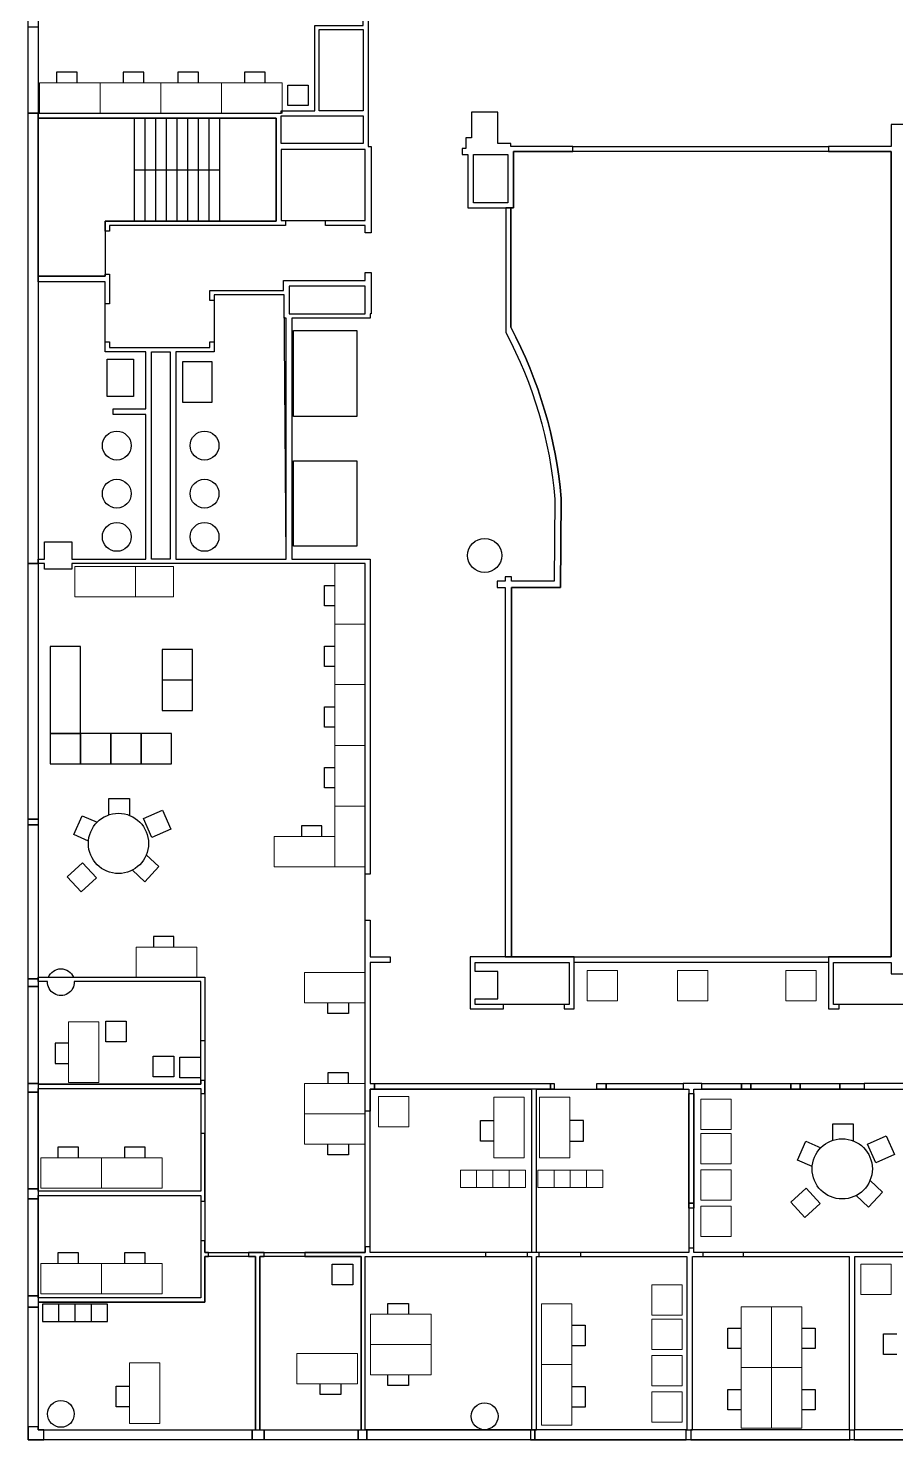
# Model space of a CAD drawing. Header units: centimetres. Extents: x -199 to 9291, y 3836 to 9745.
# Drawn here: x -199 to 1780, y 3836 to 7057 of the extents above; entities that cross this region are included whole.
import ezdxf

# ---------------------------------------------------------------- set-up
doc = ezdxf.new("R2010")
doc.units = ezdxf.units.CM
doc.header["$MEASUREMENT"] = 0
for name, color, linetype in [('0_Void', 7, 'Continuous'), ('E15-301', 2, 'Continuous'), ('E15-305', 2, 'Continuous'), ('E15-305A', 2, 'Continuous'), ('E15-305B', 2, 'Continuous'), ('E15-305C', 2, 'Continuous'), ('E15-305D', 2, 'Continuous'), ('E15-305F', 2, 'Continuous'), ('E15-309', 2, 'Continuous'), ('E15-310', 2, 'Continuous'), ('E15-311', 2, 'Continuous'), ('Elevators_Primary', 222, 'Continuous'), ('Floor', 3, 'Continuous'), ('Furniture', 2, 'Continuous'), ('Offices', 1, 'Continuous'), ('Stairs', 5, 'Continuous'), ('Toilets', 3, 'Continuous'), ('Walls', 6, 'Continuous')]:
    doc.layers.add(name, color=color, linetype=linetype)
doc.layers.add('Chair', color=142, linetype='Continuous', true_color=0x2aacd4)

msp = doc.modelspace()

# ---------------------------------------------------------------- linework, layer by layer
at = {"layer": '0_Void'}
for points in [[(464.4, 7053.5), (565.2, 7053.5), (565.2, 6868.1), (464.4, 6868.1)], [(565.2, 6793.4), (378.2, 6793.4), (378.2, 6856.8), (565.2, 6856.8)], [(378.2, 6617.8), (570, 6617.8), (570, 6780.4), (378.2, 6780.4)], [(396.1, 6404.8), (570, 6404.8), (570, 6468.2), (396.1, 6468.2)], [(82.4, 6318.7), (124.6, 6318.7), (124.6, 5845.6), (82.4, 5845.6)], [(1035, 4829.6), (820.4, 4829.6), (820.4, 4842.6), (872.4, 4842.6), (872.4, 4904.4), (820.4, 4904.4), (820.4, 4925.5), (1035, 4925.5)], [(1800.6, 4829.6), (1638.1, 4829.6), (1638.1, 4925.5), (1769.7, 4925.5), (1769.7, 4899.5), (1800.6, 4899.5)]]:
    msp.add_lwpolyline(points, close=True, dxfattribs=at)
msp.add_lwpolyline([(1769.7, 6775.5), (1626.7, 6775.5), (1043.1, 6775.5), (908.2, 6775.5), (908.2, 6647.1), (901.7, 6647.1), (901.7, 6374.6, -0.100693), (1017.1, 5983.8), (1015.5, 5780.6), (903.3, 5780.6), (903.3, 4938.5), (1046.3, 4938.5), (1626.7, 4938.5), (1769.7, 4938.5)], format="xyb", close=True, dxfattribs=at)
at = {"layer": 'Chair'}
for points in [[(-87.1, 6956.7), (-134.1, 6956.7), (-134.1, 6932.5)], [(-87.1, 6932.5), (-87.1, 6956.7)], [(64.9, 6956.7), (17.9, 6956.7), (17.9, 6932.5)], [(64.9, 6932.5), (64.9, 6956.7)], [(189.7, 6956.7), (142.7, 6956.7), (142.7, 6932.5)], [(189.7, 6932.5), (189.7, 6956.7)], [(341.7, 6956.7), (294.7, 6956.7), (294.7, 6932.5)], [(341.7, 6932.5), (341.7, 6956.7)], [(440, 6880.1), (393, 6880.1), (393, 6927.1), (440, 6927.1), (440, 6880.1)], [(477.3, 5738.6), (477.3, 5785.6), (500.8, 5785.6)], [(500.8, 5738.6), (477.3, 5738.6)], [(-79.8, 5447.8), (-79.8, 5646), (-149, 5646), (-149, 5447.8), (-79.8, 5447.8)], [(-79.8, 5447.8), (-79.8, 5646), (-149, 5646), (-149, 5447.8), (-79.8, 5447.8)], [(176.2, 5570.2), (176.2, 5639.4), (107, 5639.4), (107, 5570.2), (176.2, 5570.2)], [(477.3, 5600.2), (477.3, 5647.2), (500.8, 5647.2)], [(500.8, 5600.2), (477.3, 5600.2)], [(176.2, 5500.5), (176.2, 5569.7), (107, 5569.7), (107, 5500.5), (176.2, 5500.5)], [(176.2, 5500.5), (176.2, 5569.7), (107, 5569.7), (107, 5500.5), (176.2, 5500.5)], [(477.3, 5461.8), (477.3, 5508.8), (500.8, 5508.8)], [(-79.8, 5378.6), (-79.8, 5447.8), (-149, 5447.8), (-149, 5378.6), (-79.8, 5378.6)], [(-79.8, 5378.6), (-79.8, 5447.8), (-149, 5447.8), (-149, 5378.6), (-79.8, 5378.6)], [(-10.6, 5378.6), (-10.6, 5447.8), (-79.8, 5447.8), (-79.8, 5378.6), (-10.6, 5378.6)], [(-10.6, 5378.6), (-10.6, 5447.8), (-79.8, 5447.8), (-79.8, 5378.6), (-10.6, 5378.6)], [(58.6, 5378.6), (58.6, 5447.8), (-10.6, 5447.8), (-10.6, 5378.6), (58.6, 5378.6)], [(58.6, 5378.6), (58.6, 5447.8), (-10.6, 5447.8), (-10.6, 5378.6), (58.6, 5378.6)], [(127.8, 5378.6), (127.8, 5447.8), (58.6, 5447.8), (58.6, 5378.6), (127.8, 5378.6)], [(127.8, 5378.6), (127.8, 5447.8), (58.6, 5447.8), (58.6, 5378.6), (127.8, 5378.6)], [(500.8, 5461.8), (477.3, 5461.8)], [(477.3, 5323.4), (477.3, 5370.4), (500.8, 5370.4)], [(500.8, 5323.4), (477.3, 5323.4)], [(-14.8, 5262), (-14.8, 5299.4), (32.2, 5299.4), (32.2, 5260.7)], [(-61.5, 5202.3), (-95.1, 5217), (-76.2, 5260.1), (-42, 5245.1)], [(83.3, 5210.5), (64.4, 5253.6), (107.5, 5272.4), (126.3, 5229.4), (83.3, 5210.5)], [(471.1, 5237.3), (424.1, 5237.3), (424.1, 5213)], [(471.1, 5213), (471.1, 5237.3)], [(-75.4, 5152.7), (-43.5, 5118.1), (-78.1, 5086.3), (-109.9, 5120.8), (-75.4, 5152.7)], [(70.4, 5170.5), (99, 5144.1), (67.1, 5109.6), (38.6, 5135.9)], [(133.6, 4984.9), (86.6, 4984.9), (86.6, 4960.6)], [(133.6, 4960.6), (133.6, 4984.9)], [(531.5, 4808.6), (484.5, 4808.6), (484.5, 4832.9)], [(531.5, 4832.9), (531.5, 4808.6)], [(24.9, 4744.1), (-22, 4744.1), (-22, 4791.1), (24.9, 4791.1), (24.9, 4744.1)], [(-106.9, 4741.5), (-137.2, 4741.5), (-137.2, 4694.5)], [(133, 4664.3), (86, 4664.3), (86, 4711.3), (133, 4711.3), (133, 4664.3)], [(194, 4662), (147, 4662), (147, 4709), (194, 4709), (194, 4662)], [(-137.2, 4694.5), (-106.9, 4694.5)], [(531.5, 4673.4), (484.5, 4673.4), (484.5, 4649.2)], [(531.5, 4649.2), (531.5, 4673.4)], [(863.1, 4517.8), (832.5, 4517.8), (832.5, 4564.8), (863.1, 4564.8)], [(1036.8, 4517.8), (1067.4, 4517.8), (1067.4, 4564.8), (1036.8, 4564.8)], [(1636.1, 4519.5), (1636.1, 4556.9), (1683.1, 4556.9), (1683.1, 4518.3)], [(531.5, 4486.5), (484.5, 4486.5), (484.5, 4510.8)], [(531.5, 4510.8), (531.5, 4486.5)], [(1589.4, 4459.8), (1555.8, 4474.6), (1574.7, 4517.6), (1608.9, 4502.6)], [(1734.2, 4468), (1715.3, 4511.1), (1758.4, 4529.9), (1777.2, 4486.9), (1734.2, 4468)], [(-84.2, 4503.9), (-131.2, 4503.9), (-131.2, 4479.7)], [(-84.2, 4479.7), (-84.2, 4503.9)], [(67.8, 4503.9), (20.8, 4503.9), (20.8, 4479.7)], [(67.8, 4479.7), (67.8, 4503.9)], [(1721.3, 4428.1), (1749.9, 4401.6), (1718, 4367.1), (1689.5, 4393.4)], [(1575.5, 4410.2), (1607.4, 4375.6), (1572.8, 4343.8), (1541, 4378.3), (1575.5, 4410.2)], [(-84.2, 4262.9), (-131.2, 4262.9), (-131.2, 4238.6)], [(-84.2, 4238.6), (-84.2, 4262.9)], [(67.8, 4262.9), (20.8, 4262.9), (20.8, 4238.6)], [(67.8, 4238.6), (67.8, 4262.9)], [(541.5, 4190.1), (494.5, 4190.1), (494.5, 4237.1), (541.5, 4237.1), (541.5, 4190.1)], [(-166.2, 4106.2), (-17.9, 4106.2), (-17.9, 4145.7), (-166.2, 4145.7), (-166.2, 4106.2)], [(-129.1, 4106.2), (-129.1, 4145.7)], [(-129.1, 4106.2), (-129.1, 4145.7)], [(-92, 4106.2), (-92, 4145.7)], [(-92, 4106.2), (-92, 4145.7)], [(-54.9, 4106.2), (-54.9, 4145.7)], [(-54.9, 4106.2), (-54.9, 4145.7)], [(621.4, 4123.1), (621.4, 4147.4), (668.4, 4147.4), (668.4, 4123.1)], [(1041.3, 4098), (1071.3, 4098), (1071.3, 4051)], [(1427.4, 4044.3), (1396.8, 4044.3), (1396.8, 4091.3), (1427.4, 4091.3)], [(1565.8, 4091.3), (1595.8, 4091.3), (1595.8, 4044.3)], [(1782.8, 4030.8), (1752.2, 4030.8), (1752.2, 4077.8), (1782.8, 4077.8)], [(1071.3, 4051), (1041.3, 4051)], [(1595.8, 4044.3), (1565.8, 4044.3)], [(513.9, 3939.7), (466.9, 3939.7), (466.9, 3964)], [(513.9, 3964), (513.9, 3939.7)], [(668.4, 3960.4), (621.4, 3960.4), (621.4, 3984.7)], [(668.4, 3984.7), (668.4, 3960.4)], [(32.1, 3911.9), (1.5, 3911.9), (1.5, 3958.9), (32.1, 3958.9)], [(1041.3, 3958.1), (1071.3, 3958.1), (1071.3, 3911.1)], [(1427.4, 3904.4), (1396.8, 3904.4), (1396.8, 3951.4), (1427.4, 3951.4)], [(1565.8, 3951.4), (1595.8, 3951.4), (1595.8, 3904.4)], [(1071.3, 3911.1), (1041.3, 3911.1)], [(1595.8, 3904.4), (1565.8, 3904.4)]]:
    msp.add_lwpolyline(points, dxfattribs=at)
at = {"layer": 'E15-301'}
msp.add_lwpolyline([(570, 4263.9), (570, 5835.9), (-99.7, 5835.9), (-99.7, 5822.9), (-161.5, 5822.9), (-161.5, 5835.9), (-176.1, 5835.9), (-176.1, 4891.4), (-152.8, 4891.4), (204.3, 4891.4), (204.3, 4263.9)], close=True, dxfattribs=at)
at = {"layer": 'E15-305'}
msp.add_lwpolyline([(1308.1, 4263.9), (960.2, 4263.9), (960.2, 4636.2), (1308.1, 4636.2)], close=True, dxfattribs=at)
at = {"layer": 'E15-305A'}
msp.add_lwpolyline([(560.3, 4254.2), (329.5, 4254.2), (329.5, 3859.1), (560.3, 3859.1)], close=True, dxfattribs=at)
at = {"layer": 'E15-305B'}
msp.add_lwpolyline([(319.7, 4254.2), (204.3, 4254.2), (204.3, 4150.1), (-176.1, 4150.1), (-176.1, 3859.1), (319.7, 3859.1)], close=True, dxfattribs=at)
at = {"layer": 'E15-305C'}
msp.add_lwpolyline([(-176.1, 4394), (194.5, 4394), (194.5, 4159.9), (-176.1, 4159.9)], close=True, dxfattribs=at)
at = {"layer": 'E15-305D'}
msp.add_lwpolyline([(194.5, 4403.7), (-176.1, 4403.7), (-176.1, 4637.8), (194.5, 4637.8)], close=True, dxfattribs=at)
at = {"layer": 'E15-305F'}
msp.add_lwpolyline([(194.5, 4746.7), (194.5, 4881.6), (-93.9, 4881.6, -1.041042), (-154.8, 4881.6), (-176.1, 4881.6), (-176.1, 4870.3), (-176.1, 4649.2), (-176.1, 4647.6), (194.5, 4647.6), (194.5, 4655.7)], format="xyb", close=True, dxfattribs=at)
at = {"layer": 'E15-309'}
msp.add_lwpolyline([(948.8, 3859.1), (570, 3859.1), (570, 4254.2), (948.8, 4254.2)], close=True, dxfattribs=at)
at = {"layer": 'E15-310'}
msp.add_lwpolyline([(948.8, 4263.9), (581.4, 4263.9), (581.4, 4636.2), (948.8, 4636.2)], close=True, dxfattribs=at)
at = {"layer": 'E15-311'}
msp.add_lwpolyline([(960.2, 4254.2), (1303.2, 4254.2), (1303.2, 3859.1), (960.2, 3859.1)], close=True, dxfattribs=at)
at = {"layer": 'Elevators_Primary'}
for points in [[(405.9, 6367.4), (550.5, 6367.4), (550.5, 6170.8), (405.9, 6170.8)], [(550.5, 5874.9), (405.9, 5874.9), (405.9, 6070), (550.5, 6070)]]:
    msp.add_lwpolyline(points, close=True, dxfattribs=at)
at = {"layer": 'Floor'}
msp.add_lwpolyline([(-198.9, 8836.7), (4799.9, 8836.7), (4799.9, 8679.1), (5206.3, 8679.1), (5206.3, 9744.6), (9290.6, 9744.6), (9290.6, 3953.4), (5206.3, 3953.4), (5206.3, 4348.5), (4799.9, 4348.5), (4799.9, 3836.4), (-198.9, 3836.4)], close=True, dxfattribs=at)
at = {"layer": 'Furniture', "lineweight": 5}
for points in [[(-35, 6932.5), (-35, 6863.3), (-173.4, 6863.3), (-173.4, 6932.5), (-35, 6932.5)], [(-35, 6932.5), (-35, 6863.3), (-173.4, 6863.3), (-173.4, 6932.5), (-35, 6932.5)], [(103.4, 6932.5), (103.4, 6863.3), (-35, 6863.3), (-35, 6932.5), (103.4, 6932.5)], [(103.4, 6932.5), (103.4, 6863.3), (-35, 6863.3), (-35, 6932.5), (103.4, 6932.5)], [(241.8, 6932.5), (241.8, 6863.3), (103.4, 6863.3), (103.4, 6932.5), (241.8, 6932.5)], [(241.8, 6932.5), (241.8, 6863.3), (103.4, 6863.3), (103.4, 6932.5), (241.8, 6932.5)], [(380.2, 6932.5), (380.2, 6863.3), (241.8, 6863.3), (241.8, 6932.5), (380.2, 6932.5)], [(380.2, 6932.5), (380.2, 6863.3), (241.8, 6863.3), (241.8, 6932.5), (380.2, 6932.5)], [(500.8, 5697.5), (570, 5697.5), (570, 5835.9), (500.8, 5835.9), (500.8, 5697.5)], [(46.1, 5759.5), (46.1, 5828.7), (-92.3, 5828.7), (-92.3, 5759.5), (46.1, 5759.5)], [(46.1, 5828.7), (46.1, 5759.5), (132.7, 5759.5), (132.7, 5828.7), (46.1, 5828.7)], [(500.8, 5559.1), (570, 5559.1), (570, 5697.5), (500.8, 5697.5), (500.8, 5559.1)], [(500.8, 5420.6), (570, 5420.6), (570, 5559.1), (500.8, 5559.1), (500.8, 5420.6)], [(500.8, 5282.2), (570, 5282.2), (570, 5420.6), (500.8, 5420.6), (500.8, 5282.2)], [(500.8, 5143.8), (570, 5143.8), (570, 5282.2), (500.8, 5282.2), (500.8, 5143.8)], [(500.8, 5213), (500.8, 5143.8), (362.4, 5143.8), (362.4, 5213), (500.8, 5213)], [(500.8, 5213), (500.8, 5143.8), (362.4, 5143.8), (362.4, 5213), (500.8, 5213)], [(185.7, 4960.6), (185.7, 4891.4), (47.3, 4891.4), (47.3, 4960.6), (185.7, 4960.6)], [(185.7, 4960.6), (185.7, 4891.4), (47.3, 4891.4), (47.3, 4960.6), (185.7, 4960.6)], [(570, 4832.9), (570, 4902.1), (431.6, 4902.1), (431.6, 4832.9), (570, 4832.9)], [(570, 4832.9), (570, 4902.1), (431.6, 4902.1), (431.6, 4832.9), (570, 4832.9)], [(1145.6, 4838.1), (1145.6, 4907.3), (1076.4, 4907.3), (1076.4, 4838.1), (1145.6, 4838.1)], [(1351.5, 4838.1), (1351.5, 4907.3), (1282.3, 4907.3), (1282.3, 4838.1), (1351.5, 4838.1)], [(1598.6, 4838.1), (1598.6, 4907.3), (1529.4, 4907.3), (1529.4, 4838.1), (1598.6, 4838.1)], [(-106.9, 4789.9), (-37.7, 4789.9), (-37.7, 4651.5), (-106.9, 4651.5), (-106.9, 4789.9)], [(570, 4649.2), (570, 4580), (431.6, 4580), (431.6, 4649.2), (570, 4649.2)], [(570, 4649.2), (570, 4580), (431.6, 4580), (431.6, 4649.2), (570, 4649.2)], [(669, 4550), (669, 4619.2), (599.8, 4619.2), (599.8, 4550), (669, 4550)], [(932.3, 4617.7), (863.1, 4617.7), (863.1, 4479.3), (932.3, 4479.3), (932.3, 4617.7)], [(967.6, 4617.7), (1036.8, 4617.7), (1036.8, 4479.3), (967.6, 4479.3), (967.6, 4617.7)], [(1404.4, 4544.1), (1404.4, 4613.3), (1335.2, 4613.3), (1335.2, 4544.1), (1404.4, 4544.1)], [(1404.4, 4544.1), (1404.4, 4613.3), (1335.2, 4613.3), (1335.2, 4544.1), (1404.4, 4544.1)], [(570, 4510.8), (570, 4580), (431.6, 4580), (431.6, 4510.8), (570, 4510.8)], [(570, 4510.8), (570, 4580), (431.6, 4580), (431.6, 4510.8), (570, 4510.8)], [(1404.4, 4465.8), (1404.4, 4535), (1335.2, 4535), (1335.2, 4465.8), (1404.4, 4465.8)], [(1404.4, 4465.8), (1404.4, 4535), (1335.2, 4535), (1335.2, 4465.8), (1404.4, 4465.8)], [(-32.1, 4479.7), (-32.1, 4410.5), (-170.5, 4410.5), (-170.5, 4479.7), (-32.1, 4479.7)], [(-32.1, 4479.7), (-32.1, 4410.5), (-170.5, 4410.5), (-170.5, 4479.7), (-32.1, 4479.7)], [(106.3, 4479.7), (106.3, 4410.5), (-32.1, 4410.5), (-32.1, 4479.7), (106.3, 4479.7)], [(106.3, 4479.7), (106.3, 4410.5), (-32.1, 4410.5), (-32.1, 4479.7), (106.3, 4479.7)], [(824, 4411.9), (824, 4451.5)], [(861.1, 4411.9), (861.1, 4451.5)], [(898.2, 4411.9), (898.2, 4451.5)], [(1000.5, 4411.9), (1000.5, 4451.5)], [(1037.6, 4411.9), (1037.6, 4451.5)], [(1074.7, 4411.9), (1074.7, 4451.5)], [(1404.4, 4383), (1404.4, 4452.2), (1335.2, 4452.2), (1335.2, 4383), (1404.4, 4383)], [(1404.4, 4383), (1404.4, 4452.2), (1335.2, 4452.2), (1335.2, 4383), (1404.4, 4383)], [(1404.4, 4300.1), (1404.4, 4369.3), (1335.2, 4369.3), (1335.2, 4300.1), (1404.4, 4300.1)], [(1404.4, 4300.1), (1404.4, 4369.3), (1335.2, 4369.3), (1335.2, 4300.1), (1404.4, 4300.1)], [(-32.1, 4238.6), (-32.1, 4169.4), (-170.5, 4169.4), (-170.5, 4238.6), (-32.1, 4238.6)], [(-32.1, 4238.6), (-32.1, 4169.4), (-170.5, 4169.4), (-170.5, 4238.6), (-32.1, 4238.6)], [(106.3, 4238.6), (106.3, 4169.4), (-32.1, 4169.4), (-32.1, 4238.6), (106.3, 4238.6)], [(106.3, 4238.6), (106.3, 4169.4), (-32.1, 4169.4), (-32.1, 4238.6), (106.3, 4238.6)], [(1769.2, 4167.8), (1769.2, 4237), (1700, 4237), (1700, 4167.8), (1769.2, 4167.8)], [(1292.6, 4120.8), (1292.6, 4190), (1223.4, 4190), (1223.4, 4120.8), (1292.6, 4120.8)], [(1292.6, 4120.8), (1292.6, 4190), (1223.4, 4190), (1223.4, 4120.8), (1292.6, 4120.8)], [(720.5, 4053.9), (720.5, 4123.1), (582.1, 4123.1), (582.1, 4053.9), (720.5, 4053.9)], [(720.5, 4053.9), (720.5, 4123.1), (582.1, 4123.1), (582.1, 4053.9), (720.5, 4053.9)], [(1041.3, 4146.3), (972.1, 4146.3), (972.1, 4007.9), (1041.3, 4007.9), (1041.3, 4146.3)], [(1496.6, 4139.6), (1427.4, 4139.6), (1427.4, 4001.2), (1496.6, 4001.2), (1496.6, 4139.6)], [(1565.8, 4139.6), (1496.6, 4139.6), (1496.6, 4001.2), (1565.8, 4001.2), (1565.8, 4139.6)], [(1292.6, 4042.5), (1292.6, 4111.7), (1223.4, 4111.7), (1223.4, 4042.5), (1292.6, 4042.5)], [(1292.6, 4042.5), (1292.6, 4111.7), (1223.4, 4111.7), (1223.4, 4042.5), (1292.6, 4042.5)], [(552.4, 3964), (552.4, 4033.2), (414, 4033.2), (414, 3964), (552.4, 3964)], [(552.4, 3964), (552.4, 4033.2), (414, 4033.2), (414, 3964), (552.4, 3964)], [(720.5, 3984.7), (720.5, 4053.9), (582.1, 4053.9), (582.1, 3984.7), (720.5, 3984.7)], [(720.5, 3984.7), (720.5, 4053.9), (582.1, 4053.9), (582.1, 3984.7), (720.5, 3984.7)], [(1292.6, 3959.6), (1292.6, 4028.8), (1223.4, 4028.8), (1223.4, 3959.6), (1292.6, 3959.6)], [(1292.6, 3959.6), (1292.6, 4028.8), (1223.4, 4028.8), (1223.4, 3959.6), (1292.6, 3959.6)], [(101.3, 4011.7), (32.1, 4011.7), (32.1, 3873.3), (101.3, 3873.3), (101.3, 4011.7)], [(1041.3, 4007.9), (972.1, 4007.9), (972.1, 3869.4), (1041.3, 3869.4), (1041.3, 4007.9)], [(1496.6, 4001.2), (1427.4, 4001.2), (1427.4, 3862.8), (1496.6, 3862.8), (1496.6, 4001.2)], [(1565.8, 4001.2), (1496.6, 4001.2), (1496.6, 3862.8), (1565.8, 3862.8), (1565.8, 4001.2)], [(1292.6, 3876.8), (1292.6, 3946), (1223.4, 3946), (1223.4, 3876.8), (1292.6, 3876.8)], [(1292.6, 3876.8), (1292.6, 3946), (1223.4, 3946), (1223.4, 3876.8), (1292.6, 3876.8)]]:
    msp.add_lwpolyline(points, dxfattribs=at)
at = {"layer": 'Furniture', "lineweight": 9}
for points in [[(500.8, 5697.5), (570, 5697.5), (570, 5835.9), (500.8, 5835.9), (500.8, 5697.5)], [(46.1, 5759.5), (46.1, 5828.7), (-92.3, 5828.7), (-92.3, 5759.5), (46.1, 5759.5)], [(46.1, 5828.7), (46.1, 5759.5), (132.7, 5759.5), (132.7, 5828.7), (46.1, 5828.7)], [(500.8, 5559.1), (570, 5559.1), (570, 5697.5), (500.8, 5697.5), (500.8, 5559.1)], [(500.8, 5420.6), (570, 5420.6), (570, 5559.1), (500.8, 5559.1), (500.8, 5420.6)], [(500.8, 5282.2), (570, 5282.2), (570, 5420.6), (500.8, 5420.6), (500.8, 5282.2)], [(500.8, 5143.8), (570, 5143.8), (570, 5282.2), (500.8, 5282.2), (500.8, 5143.8)], [(932.3, 4617.7), (863.1, 4617.7), (863.1, 4479.3), (932.3, 4479.3), (932.3, 4617.7)], [(967.6, 4617.7), (1036.8, 4617.7), (1036.8, 4479.3), (967.6, 4479.3), (967.6, 4617.7)], [(786.9, 4411.9), (935.2, 4411.9), (935.2, 4451.5), (786.9, 4451.5), (786.9, 4411.9)], [(824, 4411.9), (824, 4451.5)], [(861.1, 4411.9), (861.1, 4451.5)], [(898.2, 4411.9), (898.2, 4451.5)], [(963.4, 4411.9), (1111.7, 4411.9), (1111.7, 4451.5), (963.4, 4451.5), (963.4, 4411.9)], [(1000.5, 4411.9), (1000.5, 4451.5)], [(1037.6, 4411.9), (1037.6, 4451.5)], [(1074.7, 4411.9), (1074.7, 4451.5)], [(1041.3, 4146.3), (972.1, 4146.3), (972.1, 4007.9), (1041.3, 4007.9), (1041.3, 4146.3)], [(1496.6, 4139.6), (1427.4, 4139.6), (1427.4, 4001.2), (1496.6, 4001.2), (1496.6, 4139.6)], [(1565.8, 4139.6), (1496.6, 4139.6), (1496.6, 4001.2), (1565.8, 4001.2), (1565.8, 4139.6)], [(101.3, 4011.7), (32.1, 4011.7), (32.1, 3873.3), (101.3, 3873.3), (101.3, 4011.7)], [(1041.3, 4007.9), (972.1, 4007.9), (972.1, 3869.4), (1041.3, 3869.4), (1041.3, 4007.9)], [(1496.6, 4001.2), (1427.4, 4001.2), (1427.4, 3862.8), (1496.6, 3862.8), (1496.6, 4001.2)], [(1565.8, 4001.2), (1496.6, 4001.2), (1496.6, 3862.8), (1565.8, 3862.8), (1565.8, 4001.2)]]:
    msp.add_lwpolyline(points, dxfattribs=at)
at = {"layer": 'Furniture'}
for centre in [(7, 5196.9), (1657.9, 4454.4)]:
    msp.add_circle(centre, 68.7, dxfattribs=at)
at = {"layer": 'Offices'}
for points in [[(565.2, 7207.9), (558.7, 7207.9), (466, 7207.9), (241.7, 7207.9), (-176.1, 7207.9), (-176.1, 7076.2), (-176.1, 7060), (-176.1, 6863.3), (378.2, 6863.3), (378.2, 6868.1), (454.6, 6868.1), (454.6, 7063.2), (565.2, 7063.2)], [(2029.8, 4263.9), (1319.4, 4263.9), (1319.4, 4636.2), (2029.8, 4636.2)], [(1673.8, 3859.1), (1316.2, 3859.1), (1316.2, 4254.2), (1673.8, 4254.2)], [(1686.8, 4254.2), (2031.5, 4254.2), (2031.5, 3859.1), (1686.8, 3859.1)]]:
    msp.add_lwpolyline(points, close=True, dxfattribs=at)
at = {"layer": 'Stairs'}
for p, q in [((43.9, 6616.2), (43.9, 6851.9)), ((68.1, 6616.2), (68.1, 6851.9)), ((92.4, 6616.2), (92.4, 6851.9)), ((116.6, 6616.2), (116.6, 6851.9)), ((140.9, 6616.2), (140.9, 6851.9)), ((165.1, 6616.2), (165.1, 6851.9)), ((189.4, 6616.2), (189.4, 6851.9)), ((213.7, 6616.2), (213.7, 6851.9)), ((237.9, 6616.2), (237.9, 6851.9)), ((43.9, 6734), (237.9, 6734))]:
    msp.add_line(p, q, dxfattribs=at)
msp.add_lwpolyline([(-23.3, 6491), (-176.1, 6491), (-176.1, 6851.9), (366.8, 6851.9), (366.8, 6616.2), (-23.3, 6616.2)], close=True, dxfattribs=at)
at = {"layer": 'Toilets'}
for points in [[(-176.1, 6478), (-176.1, 5845.6), (-161.5, 5845.6), (-161.5, 5884.6), (-99.7, 5884.6), (-99.7, 5845.6), (69.4, 5845.6), (69.4, 6175.6), (-5.4, 6175.6), (-5.4, 6188.6), (69.4, 6188.6), (69.4, 6318.7), (-23.3, 6318.7), (-23.3, 6478)], [(225.4, 6448.7), (225.4, 6318.7), (137.6, 6318.7), (137.6, 5845.6), (389.6, 5845.6), (384.7, 6448.7)], [(-18.8, 6301.8), (41.5, 6301.8), (41.5, 6216.9), (-18.8, 6216.9)], [(154, 6296.3), (219.8, 6296.3), (219.8, 6203.2), (154, 6203.2)]]:
    msp.add_lwpolyline(points, close=True, dxfattribs=at)
for centre in [(3.1, 6104.5), (203.3, 6104.5), (3.1, 5994.9), (203.3, 5994.9), (3.1, 5896.2), (203.3, 5896.2)]:
    msp.add_circle(centre, 32.9, dxfattribs=at)
at = {"layer": 'Walls'}
for points in [[(576.5, 7217.6), (576.5, 6786.9), (583.1, 6786.9), (583.1, 6782), (583.1, 6590.2), (570, 6590.2), (570, 6606.4), (479, 6606.4), (479, 6617.8), (570, 6617.8), (570, 6780.4), (378.2, 6780.4), (378.2, 6617.8), (388, 6617.8), (388, 6606.4), (-13.5, 6606.4), (-13.5, 6593.4), (-23.3, 6593.4), (-23.3, 6616.2), (366.8, 6616.2), (366.8, 6851.9), (-176.1, 6851.9), (-176.1, 6863.3), (378.2, 6863.3), (378.2, 6868.1), (454.6, 6868.1), (454.6, 7063.2)], [(2195.6, 6837.2), (1769.7, 6837.2), (1769.7, 6786.9), (1626.7, 6786.9), (1626.7, 6775.5), (1769.7, 6775.5), (1769.7, 4938.5), (1626.7, 4938.5), (1626.7, 4819.9), (1651.1, 4819.9), (1651.1, 4829.6), (1638.1, 4829.6), (1638.1, 4925.5), (1769.7, 4925.5), (1769.7, 4899.5), (1800.6, 4899.5)], [(-176.1, 5835.9), (-176.1, 5845.6), (-161.5, 5845.6), (-161.5, 5884.6), (-99.7, 5884.6), (-99.7, 5845.6), (69.4, 5845.6), (69.4, 6175.6), (-5.4, 6175.6), (-5.4, 6188.6), (69.4, 6188.6), (69.4, 6318.7), (-23.3, 6318.7), (-23.3, 6341.4), (-13.5, 6341.4), (-13.5, 6328.4), (215.7, 6328.4), (215.7, 6341.4), (225.4, 6341.4), (225.4, 6318.7), (137.6, 6318.7), (137.6, 5845.6), (389.6, 5845.6), (389.6, 6395.1), (384.7, 6395.1), (384.7, 6448.7), (225.4, 6448.7), (225.4, 6435.7), (215.7, 6435.7), (215.7, 6458.5), (383.1, 6458.5), (383.1, 6481.2), (570, 6481.2), (570, 6499.1), (583.1, 6499.1), (583.1, 6404.8), (581.4, 6404.8), (581.4, 6395.1), (402.6, 6395.1), (402.6, 5845.6), (581.4, 5845.6), (581.4, 5127.1), (570, 5127.1), (570, 5835.9), (-99.7, 5835.9), (-99.7, 5822.9), (-161.5, 5822.9), (-161.5, 5835.9), (-176.1, 5835.9)]]:
    msp.add_lwpolyline(points, dxfattribs=at)
for points in [[(-198.9, 7060), (-176.1, 7060), (-176.1, 6863.3), (-198.9, 6863.3)], [(464.4, 7053.5), (565.2, 7053.5), (565.2, 6868.1), (464.4, 6868.1)], [(-198.9, 6863.3), (-176.1, 6863.3), (-176.1, 5835.9), (-198.9, 5835.9)], [(812.3, 6864.9), (812.3, 6806.4), (799.3, 6806.4), (799.3, 6782), (791.1, 6782), (791.1, 6769), (804.1, 6769), (804.1, 6647.1), (908.2, 6647.1), (908.2, 6775.5), (1043.1, 6775.5), (1043.1, 6786.9), (901.7, 6786.9), (901.7, 6793.4), (872.4, 6793.4), (872.4, 6864.9)], [(378.2, 6856.8), (565.2, 6856.8), (565.2, 6793.4), (378.2, 6793.4)], [(817.1, 6769), (895.2, 6769), (895.2, 6658.4), (817.1, 6658.4)], [(1043.1, 6786.9), (1626.7, 6786.9), (1626.7, 6775.5), (1043.1, 6775.5)], [(-176.1, 6491), (-23.3, 6491), (-23.3, 6495.9), (-13.5, 6495.9), (-13.5, 6427.6), (-23.3, 6427.6), (-23.3, 6478), (-176.1, 6478)], [(396.1, 6404.8), (570, 6404.8), (570, 6468.2), (396.1, 6468.2)], [(82.4, 6318.7), (124.6, 6318.7), (124.6, 5845.6), (82.4, 5845.6)], [(-198.9, 5835.9), (-176.1, 5835.9), (-176.1, 5252.3), (-198.9, 5252.3)], [(-198.9, 5252.3), (-176.1, 5252.3), (-176.1, 5239.3), (-198.9, 5239.3)], [(-198.9, 5239.3), (-176.1, 5239.3), (-176.1, 4888.2), (-198.9, 4888.2)], [(570, 5021.5), (581.4, 5021.5), (581.4, 4938.5), (626.9, 4938.5), (626.9, 4925.5), (581.4, 4925.5), (581.4, 4649.2), (591.2, 4649.2), (591.2, 4636.2), (581.4, 4636.2), (581.4, 4585.8), (570, 4585.8)], [(885.4, 4819.9), (885.4, 4829.6), (820.4, 4829.6), (820.4, 4842.6), (872.4, 4842.6), (872.4, 4904.4), (820.4, 4904.4), (820.4, 4925.5), (1035, 4925.5), (1035, 4829.6), (1023.6, 4829.6), (1023.6, 4819.9), (1046.3, 4819.9), (1046.3, 4938.5), (903.3, 4938.5), (809, 4938.5), (809, 4819.9)], [(1626.7, 4925.5), (1046.3, 4925.5), (1046.3, 4938.5), (1626.7, 4938.5)], [(-176.1, 4870.3), (-198.9, 4870.3), (-198.9, 4888.2), (-176.1, 4888.2)], [(-198.9, 4870.3), (-176.1, 4870.3), (-176.1, 4649.2), (-198.9, 4649.2)], [(-198.9, 4649.2), (-176.1, 4649.2), (-176.1, 4629.7), (-198.9, 4629.7)], [(-176.1, 4637.8), (194.5, 4637.8), (194.5, 4626.4), (204.3, 4626.4), (204.3, 4655.7), (194.5, 4655.7), (194.5, 4647.6), (-176.1, 4647.6)], [(992.7, 4636.2), (591.2, 4636.2), (591.2, 4649.2), (992.7, 4649.2)], [(1000.8, 4636.2), (992.7, 4636.2), (992.7, 4649.2), (1000.8, 4649.2)], [(1098.4, 4649.2), (1119.5, 4649.2), (1119.5, 4636.2), (1098.4, 4636.2)], [(1295.1, 4636.2), (1119.5, 4636.2), (1119.5, 4649.2), (1295.1, 4649.2)], [(1295.1, 4649.2), (1295.1, 4636.2), (1308.1, 4636.2), (1308.1, 4626.4), (1319.4, 4626.4), (1319.4, 4636.2), (1337.3, 4636.2), (1337.3, 4649.2)], [(1428.4, 4636.2), (1337.3, 4636.2), (1337.3, 4649.2), (1428.4, 4649.2)], [(1428.4, 4649.2), (1449.5, 4649.2), (1449.5, 4636.2), (1428.4, 4636.2)], [(1540.5, 4636.2), (1449.5, 4636.2), (1449.5, 4649.2), (1540.5, 4649.2)], [(1540.5, 4649.2), (1561.7, 4649.2), (1561.7, 4636.2), (1540.5, 4636.2)], [(1561.7, 4649.2), (1652.7, 4649.2), (1652.7, 4636.2), (1561.7, 4636.2)], [(1652.7, 4649.2), (1708, 4649.2), (1708, 4636.2), (1652.7, 4636.2)], [(1708, 4636.2), (1799, 4636.2), (1799, 4649.2), (1708, 4649.2)], [(-198.9, 4629.7), (-176.1, 4629.7), (-176.1, 4408.6), (-198.9, 4408.6)], [(1319.4, 4376.1), (1308.1, 4376.1), (1308.1, 4626.4), (1319.4, 4626.4)], [(-176.1, 4394), (194.5, 4394), (194.5, 4381), (204.3, 4381), (204.3, 4535.4), (194.5, 4535.4), (194.5, 4403.7), (-176.1, 4403.7)], [(-176.1, 4385.8), (-198.9, 4385.8), (-198.9, 4408.6), (-176.1, 4408.6)], [(-198.9, 4385.8), (-176.1, 4385.8), (-176.1, 4164.8), (-198.9, 4164.8)], [(1308.1, 4376.1), (1319.4, 4376.1), (1319.4, 4364.7), (1308.1, 4364.7)], [(-176.1, 4150.1), (204.3, 4150.1), (204.3, 4254.2), (212.4, 4254.2), (212.4, 4263.9), (204.3, 4263.9), (204.3, 4289.9), (194.5, 4289.9), (194.5, 4159.9), (-176.1, 4159.9)], [(303.4, 4263.9), (303.4, 4254.2), (319.7, 4254.2), (319.7, 3859.1), (329.5, 3859.1), (329.5, 4254.2), (339.2, 4254.2), (339.2, 4263.9)], [(431.9, 4263.9), (431.9, 4254.2), (560.3, 4254.2), (560.3, 3859.1), (570, 3859.1), (570, 4254.2), (844.8, 4254.2), (844.8, 4263.9), (581.4, 4263.9), (581.4, 4276.9), (570, 4276.9), (570, 4263.9)], [(939.1, 4263.9), (939.1, 4254.2), (948.8, 4254.2), (948.8, 3859.1), (960.2, 3859.1), (960.2, 4254.2), (966.7, 4254.2), (966.7, 4263.9)], [(1061, 4263.9), (1061, 4254.2), (1303.2, 4254.2), (1303.2, 3859.1), (1316.2, 3859.1), (1316.2, 4254.2), (1340.6, 4254.2), (1340.6, 4263.9), (1319.4, 4263.9), (1319.4, 4273.7), (1308.1, 4273.7), (1308.1, 4263.9)], [(1431.6, 4263.9), (1431.6, 4254.2), (1673.8, 4254.2), (1673.8, 3859.1), (1686.8, 3859.1), (1686.8, 4254.2), (1922.5, 4254.2), (1922.5, 4263.9)], [(-176.1, 4138.8), (-198.9, 4138.8), (-198.9, 4164.8), (-176.1, 4164.8)], [(-198.9, 4138.8), (-176.1, 4138.8), (-176.1, 3865.6), (-198.9, 3865.6)], [(-163.1, 3836.4), (-163.1, 3859.1), (-176.1, 3859.1), (-176.1, 3865.6), (-198.9, 3865.6), (-198.9, 3836.4)], [(-163.1, 3859.1), (311.6, 3859.1), (311.6, 3836.4), (-163.1, 3836.4)], [(311.6, 3859.1), (339.2, 3859.1), (339.2, 3836.4), (311.6, 3836.4)], [(339.2, 3859.1), (553.8, 3859.1), (553.8, 3836.4), (339.2, 3836.4)], [(553.8, 3859.1), (573.3, 3859.1), (573.3, 3836.4), (553.8, 3836.4)], [(573.3, 3859.1), (947.2, 3859.1), (947.2, 3836.4), (573.3, 3836.4)], [(947.2, 3836.4), (956.9, 3836.4), (956.9, 3859.1), (947.2, 3859.1)], [(956.9, 3836.4), (1301.6, 3836.4), (1301.6, 3859.1), (956.9, 3859.1)], [(1312.9, 3836.4), (1301.6, 3836.4), (1301.6, 3859.1), (1312.9, 3859.1)], [(1312.9, 3836.4), (1675.5, 3836.4), (1675.5, 3859.1), (1312.9, 3859.1)], [(1685.2, 3836.4), (1675.5, 3836.4), (1675.5, 3859.1), (1685.2, 3859.1)], [(1685.2, 3836.4), (2031.5, 3836.4), (2031.5, 3859.1), (1685.2, 3859.1)]]:
    msp.add_lwpolyline(points, close=True, dxfattribs=at)
for points in [[(890.3, 6647.1), (890.3, 6362.6, -0.10213), (1002.5, 5982.2), (1000.8, 5795.2), (903.3, 5795.2), (903.3, 5805), (888.7, 5805), (888.7, 5795.2), (870.8, 5795.2), (870.8, 5780.6), (888.7, 5780.6), (888.7, 4938.5), (903.3, 4938.5), (903.3, 5780.6), (1015.5, 5780.6), (1017.1, 5983.8, 0.100693), (901.7, 6374.6), (901.7, 6647.1)], [(-95.9, 4891.4), (204.3, 4891.4), (204.3, 4746.7), (194.5, 4746.7), (194.5, 4881.6), (-93.9, 4881.6, -1.041042), (-154.8, 4881.6), (-176.1, 4881.6), (-176.1, 4891.4), (-152.8, 4891.4, -0.685836)]]:
    msp.add_lwpolyline(points, format="xyb", close=True, dxfattribs=at)
for centre, radius in [((842.3, 5853.9), 38.9), ((-124.4, 3895.4), 30.5), ((842.2, 3889.9), 30.5)]:
    msp.add_circle(centre, radius, dxfattribs=at)

doc.saveas('drawing.dxf')
